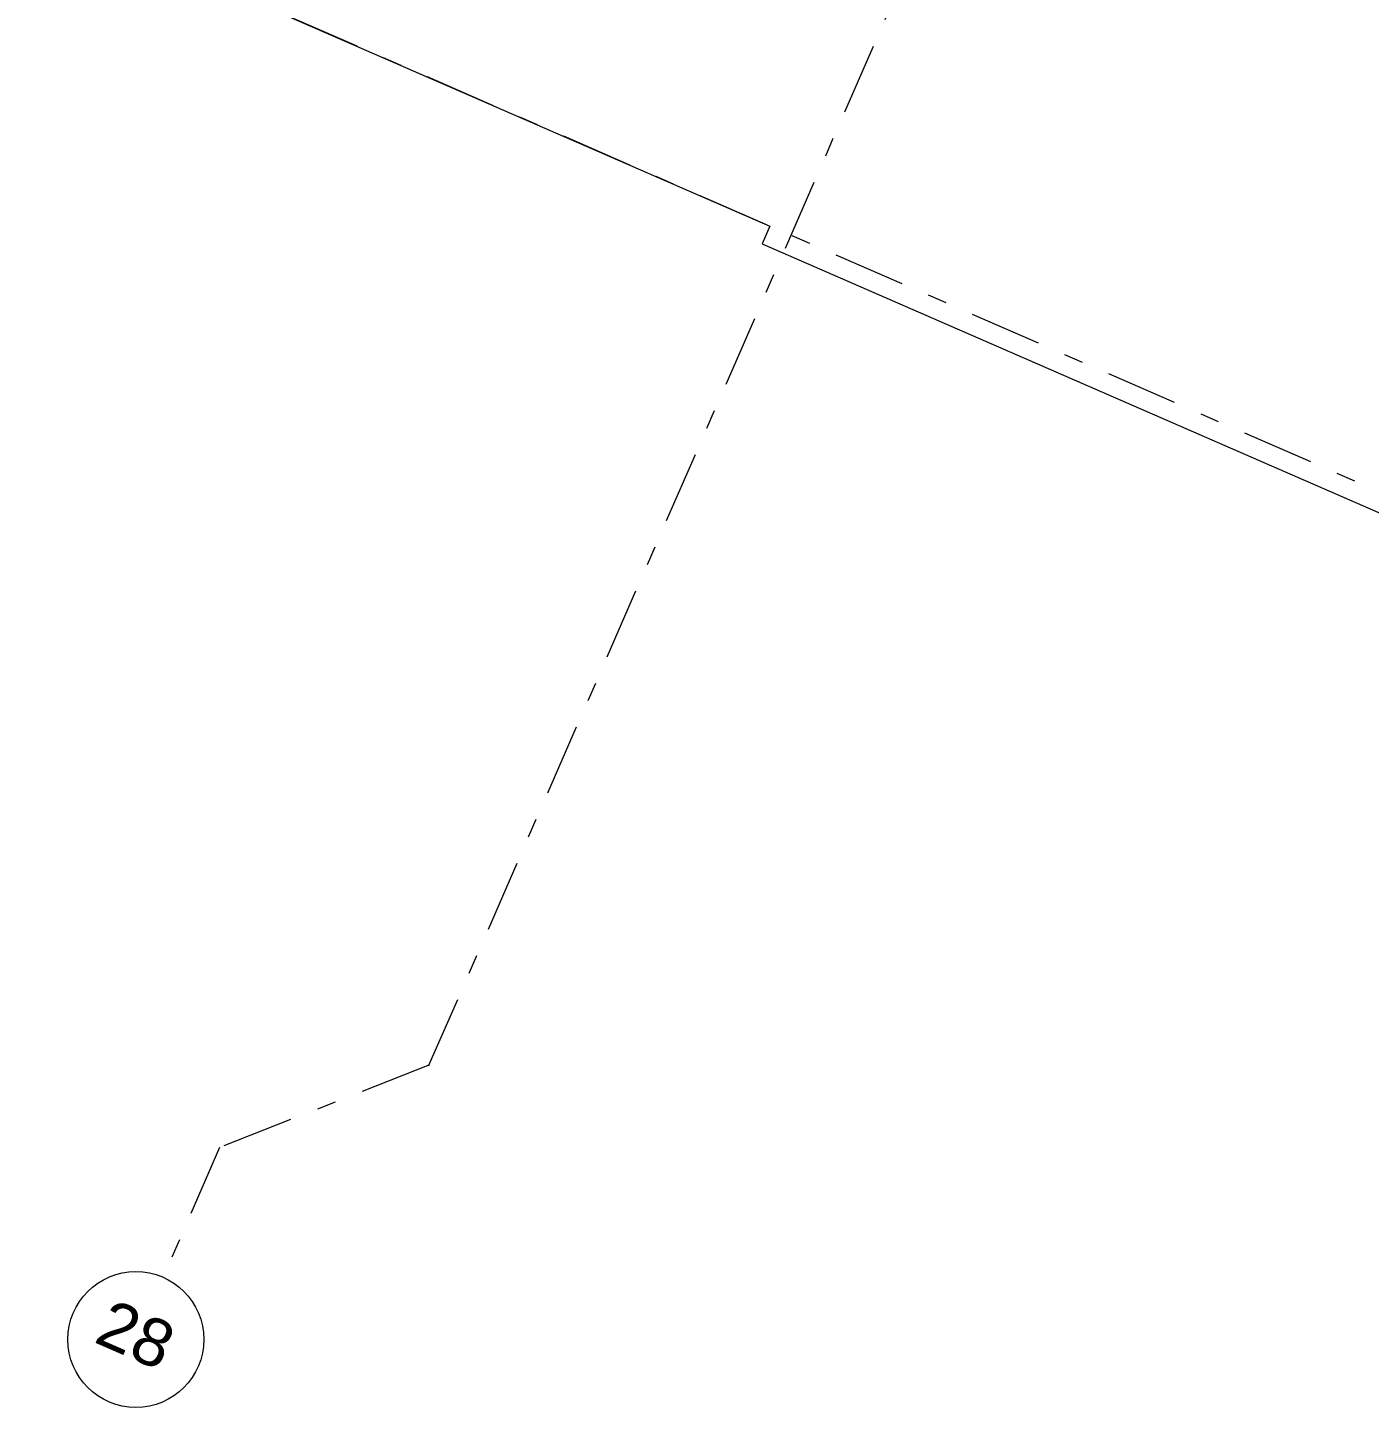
# Model space of a CAD drawing. Header units: millimetres. Extents: x -37281 to 954596, y -59787 to 956680.
# Drawn here: x 859910 to 869782, y -57398 to -47242 of the extents above; entities that cross this region are included whole.
import ezdxf
from ezdxf.enums import TextEntityAlignment as Align

# ---------------------------------------------------------------- set-up
doc = ezdxf.new("R2010")
doc.units = ezdxf.units.MM
doc.header["$MEASUREMENT"] = 0
doc.linetypes.add('Double Dashed', pattern=[1093.611073, 529.166651, -211.666656, 141.111112, -211.666656])
doc.layers.add('New_A-15-MG_Structural_Grid_Phase_2', color=7, linetype='Continuous')
doc.layers.add('New_A-20-M_Floor_Slab', color=7, linetype='Continuous')
doc.layers.add('New_A-15-MG_Structural_Grid_Phase_2_Pen_No__222', color=7, linetype='Continuous', lineweight=13, true_color=0x65af33)
doc.layers.add('New_A-20-M_Floor_Slab_Pen_No__89', color=8, linetype='Continuous', lineweight=20)
doc.styles.add('GENERATED_STYLE_4', font='')
doc.styles.get('GENERATED_STYLE_4').set_extended_font_data('Swis721 BT')

# ---------------------------------------------------------------- blocks, each defined once
blk = doc.blocks.new('Slab_14_2', base_point=(829423, -33019))
at = {"layer": 'New_A-20-M_Floor_Slab_Pen_No__89', "linetype": 'Continuous', "flags": 128}
blk.add_lwpolyline([(835798, -36247), (846610, -40961), (845514, -43475), (849167, -45067), (849456, -44405), (854578, -46639), (853019, -50213), (857348, -52101), (859874, -46307), (865370, -48704), (865314, -48833), (876789, -53836), (882242, -41331), (881288, -40915), (882070, -39121), (882663, -39379), (882879, -38885), (883240, -39043), (884525, -36097), (881674, -34853), (883644, -30335), (875292, -26694), (875236, -26823), (866166, -22868)], dxfattribs=at)
blk = doc.blocks.new('Standard grid marker_12')
at = {"layer": 'New_A-15-MG_Structural_Grid_Phase_2_Pen_No__222', "linetype": 'Double Dashed'}
blk.add_line((1317, 0), (57055, 0), dxfattribs=at)
at = {"layer": 'New_A-15-MG_Structural_Grid_Phase_2_Pen_No__222', "style": 'GENERATED_STYLE_4'}
for tag, p in [('AC_MarkerText_1_0', (-500, 43)), ('AC_MarkerText_1_1', (58871, 43))]:
    blk.add_attdef(tag, text='', height=350, rotation=180, dxfattribs=at).set_placement(p, align=Align.MIDDLE_CENTER)
blk = doc.blocks.new('Standard grid marker_13')
at = {"layer": 'New_A-15-MG_Structural_Grid_Phase_2_Pen_No__222', "linetype": 'Double Dashed'}
for p, q in [((1042, 1170), (0, 1170)), ((2212, 0), (1042, 1170)), ((2212, 0), (53473, 0))]:
    blk.add_line(p, q, dxfattribs=at)
at = {"layer": 'New_A-15-MG_Structural_Grid_Phase_2_Pen_No__222', "linetype": 'Continuous'}
blk.add_circle((-500, 1170), 500, dxfattribs=at)
at = {"layer": 'New_A-15-MG_Structural_Grid_Phase_2_Pen_No__222', "linetype": 'Double Dashed'}
blk.add_point((2212, 0), dxfattribs=at)
at = {"layer": 'New_A-15-MG_Structural_Grid_Phase_2_Pen_No__222', "style": 'GENERATED_STYLE_4'}
for tag, p in [('AC_MarkerText_1_0', (-500, 1206)), ('AC_MarkerText_1_1', (56184, 1206))]:
    blk.add_attdef(tag, text='', height=350, rotation=270, dxfattribs=at).set_placement(p, align=Align.MIDDLE_CENTER)

msp = doc.modelspace()

# ---------------------------------------------------------------- block references
at = {"layer": 'New_A-15-MG_Structural_Grid_Phase_2', "color": 8, "linetype": 'Continuous', "lineweight": 15}
ref = msp.add_blockref('Standard grid marker_13', (861978.6, -56907.5), dxfattribs=dict(at, zscale=1000, rotation=66.44041158399293))
ref.add_attrib('AC_MarkerText_1', '28', dxfattribs={"layer": 'New_A-15-MG_Structural_Grid_Phase_2_Pen_No__222', "color": 85, "true_color": 0x65af33, "height": 350, "rotation": 336.44041, "style": 'GENERATED_STYLE_4'}).set_placement((860706.4, -56862), align=Align.MIDDLE_CENTER)
at = {"layer": 'New_A-15-MG_Structural_Grid_Phase_2', "color": 8, "linetype": 'Continuous', "lineweight": 15, "zscale": 1000, "rotation": 156.4404115839929}
msp.add_blockref('Standard grid marker_12', (881586.1, -55774.3), dxfattribs=at)
at = {"layer": 'New_A-20-M_Floor_Slab', "color": 8, "linetype": 'Continuous', "lineweight": 20}
msp.add_blockref('Slab_14_2', (829422.8, -33019), dxfattribs=at)

doc.saveas('drawing.dxf')
